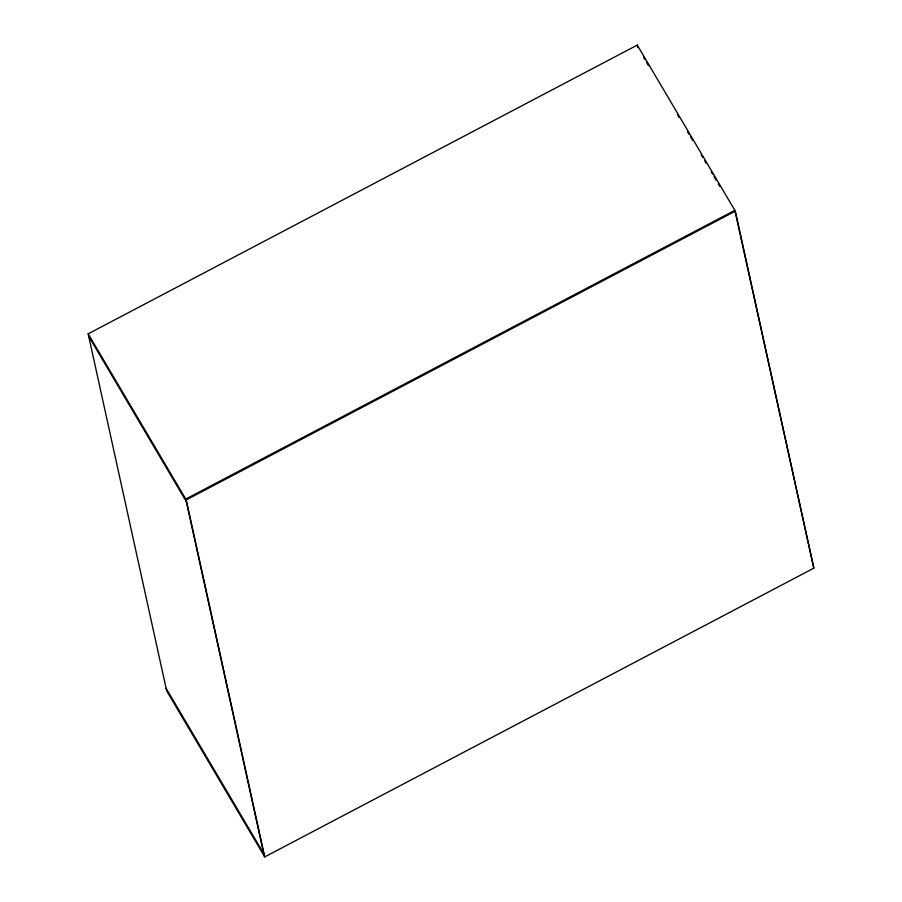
<?xml version="1.0" encoding="UTF-8"?>
<svg xmlns="http://www.w3.org/2000/svg" width="902" height="902" viewBox="0 0 902 902"><rect width="100%" height="100%" fill="white"/><g stroke="black" fill="none" stroke-linecap="round" stroke-linejoin="round"><path stroke-width="1.35" d="M88.171 333.841L637.263 45.1L735.333 211.147L813.829 568.159L264.737 856.9L166.667 690.853L88.171 333.841L186.252 499.9L264.737 856.9M186.252 499.9L735.333 211.147M643.498 57.221L644.919 59.633M646.351 62.046L648.482 65.666M677.695 115.106L679.116 117.519M687.662 131.996L689.083 134.409M690.515 136.822L692.646 140.43M701.192 154.907L702.624 157.32M704.755 160.939L706.187 163.352M711.171 171.797L712.591 174.199M714.023 176.612L716.154 180.231M718.296 183.85L719.717 186.263M813.829 568.159L734.848 210.324L185.767 499.065L264.252 856.077M88.723 336.311L186.308 501.546M166.126 688.373L263.711 853.608M637.263 45.1L637.804 47.569"/></g></svg>
